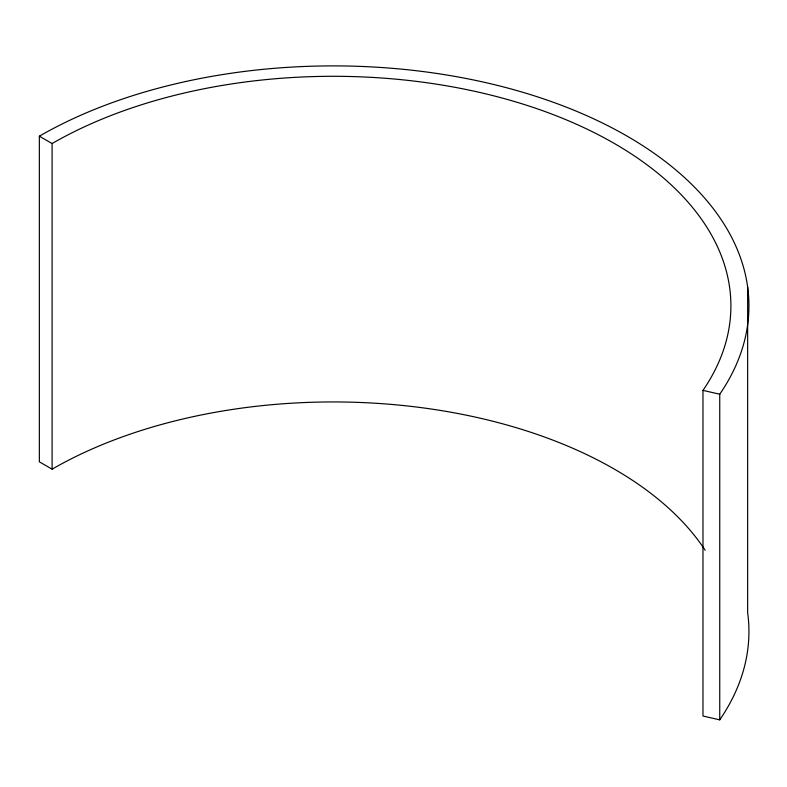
<?xml version="1.0" encoding="UTF-8"?>
<svg xmlns="http://www.w3.org/2000/svg" width="787" height="787" viewBox="0 0 787 787"><rect width="100%" height="100%" fill="white"/><g stroke="black" fill="none" stroke-linecap="round" stroke-linejoin="round"><path stroke-width="1.18" d="M702.978 390.382L719.741 394.218L719.741 719.859L702.978 716.032L702.978 390.382A397.642 229.578 0 0 0 551.579 113.987A397.642 229.578 0 0 0 52.099 143.539L39.35 136.181L39.35 461.821L52.099 469.18A397.642 229.578 0 0 1 705.152 550.241M747.65 287.039L747.65 612.689A415.664 239.986 0 0 1 719.741 719.859M52.099 143.539L52.099 469.18M39.35 136.181A415.664 239.986 0 0 1 561.475 105.291A415.664 239.986 0 0 1 719.741 394.218"/></g></svg>
